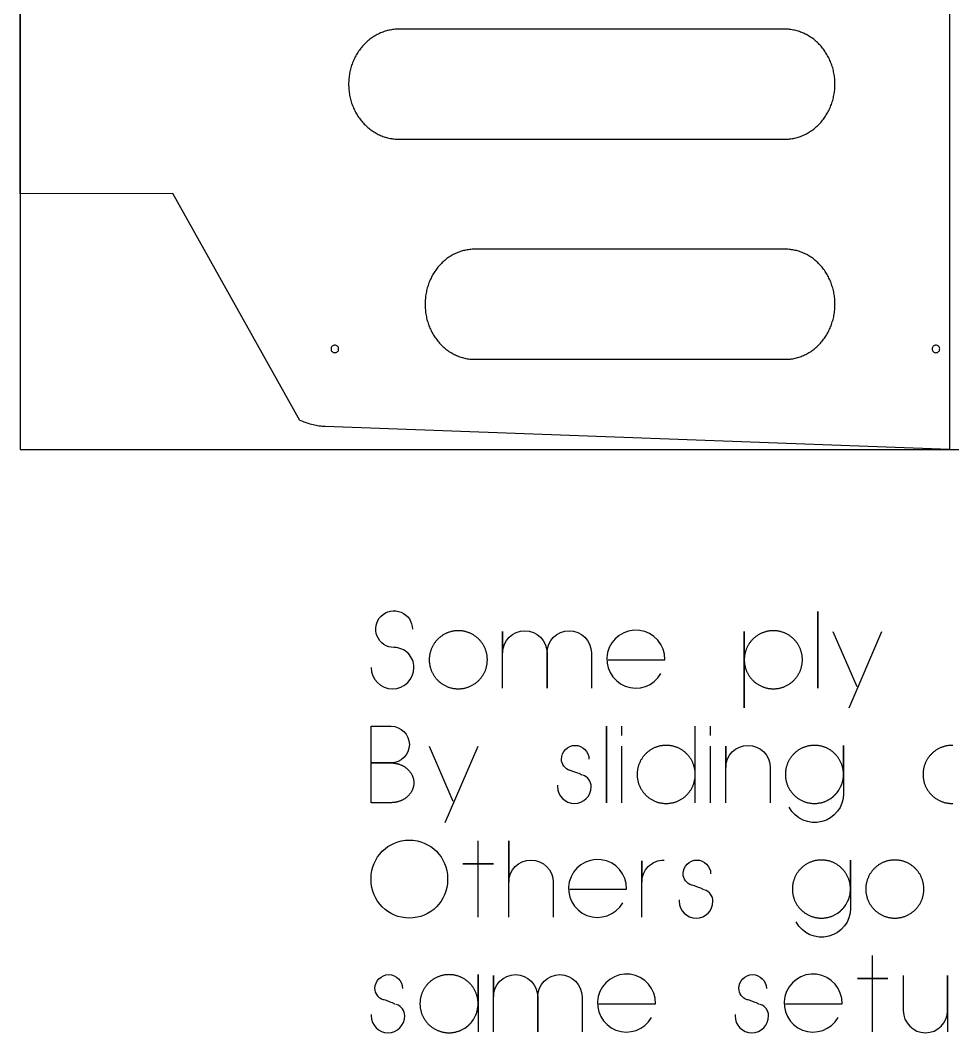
# Model space of a CAD drawing. Extents: x -841 to 4976, y -469 to 2808.
# Drawn here: x 0 to 610, y -382 to 281 of the extents above; entities that cross this region are included whole.
import ezdxf

# ---------------------------------------------------------------- set-up
doc = ezdxf.new("R2010")
doc.units = 0
for name, color, linetype in [('DEFAULT_LAYER', 1, 'CONTINUOUS'), ('T5_LOGOLAYER_2', 18, 'CONTINUOUS'), ('T5_LOGOLAYER_20', 18, 'CONTINUOUS')]:
    doc.layers.add(name, color=color, linetype=linetype)

msp = doc.modelspace()

# ---------------------------------------------------------------- linework, layer by layer
at = {"layer": 'DEFAULT_LAYER'}
msp.add_lwpolyline([(607.7, 1630), (607.7, 0), (199.39, 15), (198.42, 15.03), (197.44, 15.09), (196.45, 15.19), (195.46, 15.31), (194.46, 15.46), (193.46, 15.64), (192.46, 15.84), (191.47, 16.07), (190.48, 16.32), (189.49, 16.6), (188.51, 16.9), (187.54, 17.21), (186.58, 17.55), (185.63, 17.9), (184.7, 18.28), (183.78, 18.66), (182.88, 19.07), (99.85, 167.5), (0, 167.31), (0, 1462.69)], dxfattribs=at)
for points in [[(214.7, 238.96), (214.71, 238.03), (214.74, 237.1), (214.8, 236.19), (214.87, 235.28), (214.97, 234.37), (215.08, 233.47), (215.22, 232.58), (215.37, 231.7), (215.54, 230.83), (215.74, 229.96), (215.95, 229.1), (216.18, 228.25), (216.43, 227.41), (216.7, 226.58), (216.99, 225.76), (217.29, 224.94), (217.61, 224.14), (217.95, 223.35), (218.31, 222.57), (218.68, 221.8), (219.07, 221.04), (219.48, 220.29), (219.9, 219.55), (220.33, 218.83), (220.79, 218.12), (221.25, 217.42), (221.74, 216.73), (222.23, 216.06), (222.75, 215.4), (223.27, 214.75), (223.81, 214.12), (224.36, 213.5), (224.93, 212.9), (225.51, 212.31), (226.1, 211.73), (226.71, 211.18), (227.32, 210.63), (227.95, 210.11), (228.59, 209.6), (229.25, 209.1), (229.91, 208.63), (230.58, 208.17), (231.27, 207.73), (231.97, 207.3), (232.67, 206.89), (233.39, 206.51), (234.11, 206.14), (234.85, 205.79), (235.59, 205.45), (236.35, 205.14), (237.11, 204.85), (237.88, 204.57), (238.66, 204.32), (239.45, 204.09), (240.24, 203.88), (241.04, 203.69), (241.85, 203.52), (242.67, 203.37), (243.49, 203.25), (244.32, 203.14), (245.15, 203.06), (245.99, 203), (246.84, 202.97), (247.69, 202.96), (499.71, 202.96), (500.56, 202.97), (501.41, 203), (502.25, 203.06), (503.08, 203.14), (503.91, 203.25), (504.73, 203.37), (505.55, 203.52), (506.36, 203.69), (507.16, 203.88), (507.95, 204.09), (508.74, 204.32), (509.52, 204.57), (510.29, 204.85), (511.05, 205.14), (511.81, 205.45), (512.55, 205.79), (513.29, 206.14), (514.01, 206.51), (514.73, 206.89), (515.43, 207.3), (516.13, 207.73), (516.82, 208.17), (517.49, 208.63), (518.15, 209.1), (518.81, 209.6), (519.45, 210.11), (520.08, 210.63), (520.69, 211.18), (521.3, 211.73), (521.89, 212.31), (522.47, 212.9), (523.04, 213.5), (523.59, 214.12), (524.13, 214.75), (524.65, 215.4), (525.17, 216.06), (525.66, 216.73), (526.15, 217.42), (526.61, 218.12), (527.07, 218.83), (527.5, 219.55), (527.92, 220.29), (528.33, 221.04), (528.72, 221.8), (529.09, 222.57), (529.45, 223.35), (529.79, 224.14), (530.11, 224.94), (530.41, 225.76), (530.7, 226.58), (530.97, 227.41), (531.22, 228.25), (531.45, 229.1), (531.66, 229.96), (531.86, 230.83), (532.03, 231.7), (532.18, 232.58), (532.32, 233.47), (532.43, 234.37), (532.53, 235.28), (532.6, 236.19), (532.66, 237.1), (532.69, 238.03), (532.7, 238.96), (532.69, 239.89), (532.66, 240.81), (532.6, 241.73), (532.53, 242.64), (532.43, 243.54), (532.32, 244.44), (532.18, 245.33), (532.03, 246.21), (531.86, 247.09), (531.66, 247.95), (531.45, 248.81), (531.22, 249.66), (530.97, 250.5), (530.7, 251.33), (530.41, 252.16), (530.11, 252.97), (529.79, 253.77), (529.45, 254.56), (529.09, 255.35), (528.72, 256.12), (528.33, 256.88), (527.92, 257.62), (527.5, 258.36), (527.07, 259.08), (526.61, 259.8), (526.15, 260.5), (525.66, 261.18), (525.17, 261.86), (524.65, 262.52), (524.13, 263.16), (523.59, 263.79), (523.04, 264.41), (522.47, 265.02), (521.89, 265.6), (521.3, 266.18), (520.69, 266.74), (520.08, 267.28), (519.45, 267.8), (518.81, 268.31), (518.15, 268.81), (517.49, 269.28), (516.82, 269.74), (516.13, 270.19), (515.43, 270.61), (514.73, 271.02), (514.01, 271.41), (513.29, 271.78), (512.55, 272.13), (511.81, 272.46), (511.05, 272.77), (510.29, 273.06), (509.52, 273.34), (508.74, 273.59), (507.95, 273.82), (507.16, 274.03), (506.36, 274.22), (505.55, 274.39), (504.73, 274.54), (503.91, 274.67), (503.08, 274.77), (502.25, 274.85), (501.41, 274.91), (500.56, 274.94), (499.71, 274.96), (247.69, 274.96), (246.84, 274.94), (245.99, 274.91), (245.15, 274.85), (244.32, 274.77), (243.49, 274.67), (242.67, 274.54), (241.85, 274.39), (241.04, 274.22), (240.24, 274.03), (239.45, 273.82), (238.66, 273.59), (237.88, 273.34), (237.11, 273.06), (236.35, 272.77), (235.59, 272.46), (234.85, 272.13), (234.11, 271.78), (233.39, 271.41), (232.67, 271.02), (231.97, 270.61), (231.27, 270.19), (230.58, 269.74), (229.91, 269.28), (229.25, 268.81), (228.59, 268.31), (227.95, 267.8), (227.32, 267.28), (226.71, 266.74), (226.1, 266.18), (225.51, 265.6), (224.93, 265.02), (224.36, 264.41), (223.81, 263.79), (223.27, 263.16), (222.75, 262.52), (222.23, 261.86), (221.74, 261.18), (221.25, 260.5), (220.79, 259.8), (220.33, 259.08), (219.9, 258.36), (219.48, 257.62), (219.07, 256.88), (218.68, 256.12), (218.31, 255.35), (217.95, 254.56), (217.61, 253.77), (217.29, 252.97), (216.99, 252.16), (216.7, 251.33), (216.43, 250.5), (216.18, 249.66), (215.95, 248.81), (215.74, 247.95), (215.54, 247.09), (215.37, 246.21), (215.22, 245.33), (215.08, 244.44), (214.97, 243.54), (214.87, 242.64), (214.8, 241.73), (214.74, 240.81), (214.71, 239.89)], [(264.7, 95), (264.71, 94.07), (264.74, 93.15), (264.79, 92.23), (264.87, 91.32), (264.96, 90.41), (265.07, 89.52), (265.21, 88.63), (265.36, 87.74), (265.53, 86.87), (265.72, 86), (265.93, 85.14), (266.16, 84.29), (266.41, 83.45), (266.67, 82.62), (266.95, 81.8), (267.25, 80.99), (267.57, 80.18), (267.9, 79.39), (268.25, 78.61), (268.62, 77.84), (269, 77.08), (269.4, 76.33), (269.82, 75.6), (270.25, 74.87), (270.69, 74.16), (271.15, 73.46), (271.63, 72.77), (272.12, 72.1), (272.62, 71.44), (273.14, 70.79), (273.67, 70.16), (274.21, 69.54), (274.77, 68.94), (275.34, 68.35), (275.93, 67.78), (276.52, 67.22), (277.13, 66.68), (277.75, 66.15), (278.38, 65.64), (279.02, 65.15), (279.68, 64.67), (280.34, 64.21), (281.02, 63.77), (281.7, 63.34), (282.4, 62.94), (283.1, 62.55), (283.82, 62.18), (284.54, 61.83), (285.27, 61.5), (286.02, 61.18), (286.77, 60.89), (287.52, 60.62), (288.29, 60.37), (289.07, 60.13), (289.85, 59.92), (290.64, 59.73), (291.43, 59.56), (292.24, 59.41), (293.05, 59.29), (293.86, 59.19), (294.69, 59.1), (295.51, 59.05), (296.35, 59.01), (297.18, 59), (500.22, 59), (501.05, 59.01), (501.89, 59.05), (502.71, 59.1), (503.54, 59.19), (504.35, 59.29), (505.16, 59.41), (505.97, 59.56), (506.76, 59.73), (507.55, 59.92), (508.33, 60.13), (509.11, 60.37), (509.88, 60.62), (510.63, 60.89), (511.38, 61.18), (512.13, 61.5), (512.86, 61.83), (513.58, 62.18), (514.3, 62.55), (515, 62.94), (515.7, 63.34), (516.38, 63.77), (517.06, 64.21), (517.72, 64.67), (518.38, 65.15), (519.02, 65.64), (519.65, 66.15), (520.27, 66.68), (520.88, 67.22), (521.47, 67.78), (522.06, 68.35), (522.63, 68.94), (523.19, 69.54), (523.73, 70.16), (524.26, 70.79), (524.78, 71.44), (525.28, 72.1), (525.77, 72.77), (526.25, 73.46), (526.71, 74.16), (527.15, 74.87), (527.58, 75.6), (528, 76.33), (528.4, 77.08), (528.78, 77.84), (529.15, 78.61), (529.5, 79.39), (529.83, 80.18), (530.15, 80.99), (530.45, 81.8), (530.73, 82.62), (530.99, 83.45), (531.24, 84.29), (531.47, 85.14), (531.68, 86), (531.87, 86.87), (532.04, 87.74), (532.19, 88.63), (532.33, 89.52), (532.44, 90.41), (532.53, 91.32), (532.61, 92.23), (532.66, 93.15), (532.69, 94.07), (532.7, 95), (532.69, 95.93), (532.66, 96.85), (532.61, 97.77), (532.53, 98.68), (532.44, 99.58), (532.33, 100.48), (532.19, 101.37), (532.04, 102.26), (531.87, 103.13), (531.68, 104), (531.47, 104.86), (531.24, 105.71), (530.99, 106.55), (530.73, 107.38), (530.45, 108.2), (530.15, 109.01), (529.83, 109.82), (529.5, 110.61), (529.15, 111.39), (528.78, 112.16), (528.4, 112.92), (528, 113.67), (527.58, 114.4), (527.15, 115.13), (526.71, 115.84), (526.25, 116.54), (525.77, 117.23), (525.28, 117.9), (524.78, 118.56), (524.26, 119.21), (523.73, 119.84), (523.19, 120.46), (522.63, 121.06), (522.06, 121.65), (521.47, 122.22), (520.88, 122.78), (520.27, 123.32), (519.65, 123.85), (519.02, 124.36), (518.38, 124.85), (517.72, 125.33), (517.06, 125.79), (516.38, 126.23), (515.7, 126.65), (515, 127.06), (514.3, 127.45), (513.58, 127.82), (512.86, 128.17), (512.13, 128.5), (511.38, 128.82), (510.63, 129.11), (509.88, 129.38), (509.11, 129.63), (508.33, 129.87), (507.55, 130.08), (506.76, 130.27), (505.97, 130.44), (505.16, 130.58), (504.35, 130.71), (503.54, 130.81), (502.71, 130.89), (501.89, 130.95), (501.05, 130.99), (500.22, 131), (297.18, 131), (296.35, 130.99), (295.51, 130.95), (294.69, 130.89), (293.86, 130.81), (293.05, 130.71), (292.24, 130.58), (291.43, 130.44), (290.64, 130.27), (289.85, 130.08), (289.07, 129.87), (288.29, 129.63), (287.52, 129.38), (286.77, 129.11), (286.02, 128.82), (285.27, 128.5), (284.54, 128.17), (283.82, 127.82), (283.1, 127.45), (282.4, 127.06), (281.7, 126.65), (281.02, 126.23), (280.34, 125.79), (279.68, 125.33), (279.02, 124.85), (278.38, 124.36), (277.75, 123.85), (277.13, 123.32), (276.52, 122.78), (275.93, 122.22), (275.34, 121.65), (274.77, 121.06), (274.21, 120.46), (273.67, 119.84), (273.14, 119.21), (272.62, 118.56), (272.12, 117.9), (271.63, 117.23), (271.15, 116.54), (270.69, 115.84), (270.25, 115.13), (269.82, 114.4), (269.4, 113.67), (269, 112.92), (268.62, 112.16), (268.25, 111.39), (267.9, 110.61), (267.57, 109.82), (267.25, 109.01), (266.95, 108.2), (266.67, 107.38), (266.41, 106.55), (266.16, 105.71), (265.93, 104.86), (265.72, 104), (265.53, 103.13), (265.36, 102.26), (265.21, 101.37), (265.07, 100.48), (264.96, 99.58), (264.87, 98.68), (264.79, 97.77), (264.74, 96.85), (264.71, 95.93)]]:
    msp.add_lwpolyline(points, close=True, dxfattribs=at)
for points in [[(205.7, 68.3, 0.414214), (203.2, 65.8, 0.414214), (205.7, 63.3, 0.414214), (208.2, 65.8, 0.414214)], [(598.7, 68.3, 0.414214), (596.2, 65.8, 0.414214), (598.7, 63.3, 0.414214), (601.2, 65.8, 0.414214)]]:
    msp.add_lwpolyline(points, format="xyb", close=True, dxfattribs=at)
at = {"layer": 'T5_LOGOLAYER_2'}
for points in [[(229.43, -142.54, 1), (257.43, -142.54, 0.415385), (244.43, -129.54, -0.668438), (235.93, -109.04, -0.668438), (256.43, -117.54)], [(315.43, -156.04), (315.43, -119.04), (315.43, -133.04, -1), (344.43, -133.04), (344.43, -156.04), (344.43, -133.04, -1), (373.43, -133.04), (373.43, -156.04)], [(384.43, -137.54), (421.43, -137.54, 0.90232), (384, -132.88, 0.862347), (418.93, -146.54)], [(367.36, -213.04), (365.36, -212.04), (363.86, -211.54), (361.36, -210.54), (359.86, -210.04), (359.36, -210.04, -0.313298), (353.86, -202.54, -1), (371.86, -202.54)], [(461.36, -231.04), (461.36, -194.04), (461.36, -208.04, -1), (490.36, -208.04), (490.36, -231.04)], [(519.3, -231.54, 0.421631), (538.3, -212.04), (538.3, -193.54), (538.3, -225.04, -0.782349), (502.8, -234.04)], [(351.36, -219.54), (351.36, -220.54, 1), (373.36, -220.54, 0.329104), (367.86, -213.04)], [(319.43, -306.04), (319.43, -256.04), (319.43, -283.04, -1), (348.43, -283.04), (348.43, -306.04)], [(359.43, -287.54), (396.43, -287.54, 0.90232), (359, -282.88, 0.862347), (393.93, -296.54)], [(406.43, -306.04), (406.43, -269.04), (406.43, -283.04, -0.416092), (420.93, -268.54)], [(446.93, -288.04), (444.93, -287.04), (443.43, -286.54), (440.93, -285.54), (439.43, -285.04), (438.93, -285.04, -0.313298), (433.43, -277.54, -1), (451.43, -277.54)], [(523.86, -306.54, 0.421631), (542.86, -287.04), (542.86, -268.54), (542.86, -300.04, -0.782349), (507.36, -309.04)], [(430.93, -294.54), (430.93, -295.54, 1), (452.93, -295.54, 0.329104), (447.43, -288.04)], [(245.43, -363.04), (243.43, -362.04), (241.93, -361.54), (239.43, -360.54), (237.93, -360.04), (237.43, -360.04, -0.313298), (231.93, -352.54, -1), (249.93, -352.54)], [(280.36, -381.54, 0.421631), (299.36, -362.04), (299.36, -343.54), (299.36, -381.04)], [(309.36, -381.04), (309.36, -344.04), (309.36, -358.04, -1), (338.36, -358.04), (338.36, -381.04), (338.36, -358.04, -1), (367.36, -358.04), (367.36, -381.04)], [(378.36, -362.54), (415.36, -362.54, 0.90232), (377.93, -357.88, 0.862347), (412.86, -371.54)], [(483.36, -363.04), (481.36, -362.04), (479.86, -361.54), (477.36, -360.54), (475.86, -360.04), (475.36, -360.04, -0.313298), (469.86, -352.54, -1), (487.86, -352.54)], [(500.36, -362.54), (537.36, -362.54, 0.90232), (499.93, -357.88, 0.862347), (534.86, -371.54)], [(577.36, -344.04), (577.36, -367.04, 1), (606.36, -367.04), (606.36, -344.04), (606.36, -381.04)], [(229.43, -369.54), (229.43, -370.54, 1), (251.43, -370.54, 0.329104), (245.93, -363.04)], [(467.36, -369.54), (467.36, -370.54, 1), (489.36, -370.54, 0.329104), (483.86, -363.04)]]:
    msp.add_lwpolyline(points, format="xyb", dxfattribs=at)
for points in [[(521.43, -156.04), (521.43, -106.04)], [(286.43, -156.54), (286.92, -156.54), (287.41, -156.52), (287.89, -156.49), (288.37, -156.44), (288.85, -156.39), (289.32, -156.32), (289.79, -156.25), (290.26, -156.16), (290.72, -156.06), (291.18, -155.94), (291.63, -155.82), (292.08, -155.69), (292.52, -155.54), (292.96, -155.39), (293.4, -155.22), (293.82, -155.05), (294.25, -154.86), (294.67, -154.67), (295.08, -154.46), (295.49, -154.25), (295.89, -154.03), (296.28, -153.79), (296.67, -153.55), (297.05, -153.3), (297.43, -153.04), (297.8, -152.77), (298.16, -152.49), (298.51, -152.2), (298.86, -151.91), (299.2, -151.61), (299.54, -151.3), (299.86, -150.98), (300.18, -150.65), (300.49, -150.32), (300.8, -149.98), (301.09, -149.63), (301.38, -149.27), (301.65, -148.91), (301.92, -148.54), (302.18, -148.17), (302.44, -147.78), (302.68, -147.39), (302.91, -147), (303.14, -146.6), (303.35, -146.19), (303.55, -145.78), (303.75, -145.36), (303.94, -144.94), (304.11, -144.51), (304.28, -144.08), (304.43, -143.64), (304.57, -143.19), (304.71, -142.74), (304.83, -142.29), (304.94, -141.83), (305.04, -141.37), (305.13, -140.91), (305.21, -140.44), (305.28, -139.96), (305.33, -139.49), (305.37, -139), (305.4, -138.52), (305.42, -138.03), (305.43, -137.54), (305.42, -137.05), (305.4, -136.56), (305.37, -136.08), (305.33, -135.6), (305.28, -135.12), (305.21, -134.65), (305.13, -134.18), (305.04, -133.71), (304.94, -133.25), (304.83, -132.79), (304.71, -132.34), (304.57, -131.89), (304.43, -131.45), (304.28, -131.01), (304.11, -130.58), (303.94, -130.15), (303.75, -129.72), (303.55, -129.31), (303.35, -128.89), (303.14, -128.49), (302.91, -128.09), (302.68, -127.69), (302.44, -127.3), (302.18, -126.92), (301.92, -126.54), (301.65, -126.17), (301.38, -125.81), (301.09, -125.46), (300.8, -125.11), (300.49, -124.77), (300.18, -124.43), (299.86, -124.11), (299.54, -123.79), (299.2, -123.48), (298.86, -123.18), (298.51, -122.88), (298.16, -122.59), (297.8, -122.32), (297.43, -122.05), (297.05, -121.79), (296.67, -121.54), (296.28, -121.29), (295.89, -121.06), (295.49, -120.84), (295.08, -120.62), (294.67, -120.42), (294.25, -120.22), (293.82, -120.04), (293.4, -119.86), (292.96, -119.7), (292.52, -119.54), (292.08, -119.4), (291.63, -119.26), (291.18, -119.14), (290.72, -119.03), (290.26, -118.93), (289.79, -118.84), (289.32, -118.76), (288.85, -118.7), (288.37, -118.64), (287.89, -118.6), (287.41, -118.57), (286.92, -118.55), (286.43, -118.54), (285.94, -118.55), (285.45, -118.57), (284.97, -118.6), (284.49, -118.64), (284.01, -118.7), (283.54, -118.76), (283.07, -118.84), (282.6, -118.93), (282.14, -119.03), (281.68, -119.14), (281.23, -119.26), (280.78, -119.4), (280.33, -119.54), (279.9, -119.7), (279.46, -119.86), (279.03, -120.04), (278.61, -120.22), (278.19, -120.42), (277.78, -120.62), (277.37, -120.84), (276.97, -121.06), (276.58, -121.29), (276.19, -121.54), (275.81, -121.79), (275.43, -122.05), (275.06, -122.32), (274.7, -122.59), (274.34, -122.88), (273.99, -123.18), (273.65, -123.48), (273.32, -123.79), (272.99, -124.11), (272.68, -124.43), (272.36, -124.77), (272.06, -125.11), (271.77, -125.46), (271.48, -125.81), (271.2, -126.17), (270.93, -126.54), (270.67, -126.92), (270.42, -127.3), (270.18, -127.69), (269.95, -128.09), (269.72, -128.49), (269.51, -128.89), (269.3, -129.31), (269.11, -129.72), (268.92, -130.15), (268.75, -130.58), (268.58, -131.01), (268.43, -131.45), (268.28, -131.89), (268.15, -132.34), (268.03, -132.79), (267.92, -133.25), (267.81, -133.71), (267.73, -134.18), (267.65, -134.65), (267.58, -135.12), (267.53, -135.6), (267.48, -136.08), (267.45, -136.56), (267.43, -137.05), (267.43, -137.54), (267.43, -138.03), (267.45, -138.52), (267.48, -139), (267.53, -139.49), (267.58, -139.96), (267.65, -140.44), (267.73, -140.91), (267.81, -141.37), (267.92, -141.83), (268.03, -142.29), (268.15, -142.74), (268.28, -143.19), (268.43, -143.64), (268.58, -144.08), (268.75, -144.51), (268.92, -144.94), (269.11, -145.36), (269.3, -145.78), (269.51, -146.19), (269.72, -146.6), (269.95, -147), (270.18, -147.39), (270.42, -147.78), (270.67, -148.17), (270.93, -148.54), (271.2, -148.91), (271.48, -149.27), (271.77, -149.63), (272.06, -149.98), (272.36, -150.32), (272.68, -150.65), (272.99, -150.98), (273.32, -151.3), (273.65, -151.61), (273.99, -151.91), (274.34, -152.2), (274.7, -152.49), (275.06, -152.77), (275.43, -153.04), (275.81, -153.3), (276.19, -153.55), (276.58, -153.79), (276.97, -154.03), (277.37, -154.25), (277.78, -154.46), (278.19, -154.67), (278.61, -154.86), (279.03, -155.05), (279.46, -155.22), (279.9, -155.39), (280.33, -155.54), (280.78, -155.69), (281.23, -155.82), (281.68, -155.94), (282.14, -156.06), (282.6, -156.16), (283.07, -156.25), (283.54, -156.32), (284.01, -156.39), (284.49, -156.44), (284.97, -156.49), (285.45, -156.52), (285.94, -156.54)], [(473.43, -156.04), (473.43, -119.04), (473.43, -137.54), (473.43, -138.03), (473.45, -138.52), (473.48, -139), (473.53, -139.49), (473.58, -139.96), (473.65, -140.44), (473.73, -140.91), (473.81, -141.37), (473.92, -141.83), (474.03, -142.29), (474.15, -142.74), (474.28, -143.19), (474.43, -143.64), (474.58, -144.08), (474.75, -144.51), (474.92, -144.94), (475.11, -145.36), (475.3, -145.78), (475.51, -146.19), (475.72, -146.6), (475.95, -147), (476.18, -147.39), (476.42, -147.78), (476.67, -148.17), (476.93, -148.54), (477.2, -148.91), (477.48, -149.27), (477.77, -149.63), (478.06, -149.98), (478.36, -150.32), (478.68, -150.65), (478.99, -150.98), (479.32, -151.3), (479.65, -151.61), (479.99, -151.91), (480.34, -152.2), (480.7, -152.49), (481.06, -152.77), (481.43, -153.04), (481.81, -153.3), (482.19, -153.55), (482.58, -153.79), (482.97, -154.03), (483.37, -154.25), (483.78, -154.46), (484.19, -154.67), (484.61, -154.86), (485.03, -155.05), (485.46, -155.22), (485.9, -155.39), (486.33, -155.54), (486.78, -155.69), (487.23, -155.82), (487.68, -155.94), (488.14, -156.06), (488.6, -156.16), (489.07, -156.25), (489.54, -156.32), (490.01, -156.39), (490.49, -156.44), (490.97, -156.49), (491.45, -156.52), (491.94, -156.54), (492.43, -156.54), (492.92, -156.54), (493.41, -156.52), (493.89, -156.49), (494.37, -156.44), (494.85, -156.39), (495.32, -156.32), (495.79, -156.25), (496.26, -156.16), (496.72, -156.06), (497.18, -155.94), (497.63, -155.82), (498.08, -155.69), (498.52, -155.54), (498.96, -155.39), (499.4, -155.22), (499.82, -155.05), (500.25, -154.86), (500.67, -154.67), (501.08, -154.46), (501.49, -154.25), (501.89, -154.03), (502.28, -153.79), (502.67, -153.55), (503.05, -153.3), (503.43, -153.04), (503.8, -152.77), (504.16, -152.49), (504.51, -152.2), (504.86, -151.91), (505.2, -151.61), (505.54, -151.3), (505.86, -150.98), (506.18, -150.65), (506.49, -150.32), (506.8, -149.98), (507.09, -149.63), (507.38, -149.27), (507.65, -148.91), (507.92, -148.54), (508.18, -148.17), (508.44, -147.78), (508.68, -147.39), (508.91, -147), (509.14, -146.6), (509.35, -146.19), (509.55, -145.78), (509.75, -145.36), (509.94, -144.94), (510.11, -144.51), (510.28, -144.08), (510.43, -143.64), (510.57, -143.19), (510.71, -142.74), (510.83, -142.29), (510.94, -141.83), (511.04, -141.37), (511.13, -140.91), (511.21, -140.44), (511.28, -139.96), (511.33, -139.49), (511.37, -139), (511.4, -138.52), (511.42, -138.03), (511.43, -137.54), (511.42, -137.05), (511.4, -136.56), (511.37, -136.08), (511.33, -135.6), (511.28, -135.12), (511.21, -134.65), (511.13, -134.18), (511.04, -133.71), (510.94, -133.25), (510.83, -132.79), (510.71, -132.34), (510.57, -131.89), (510.43, -131.45), (510.28, -131.01), (510.11, -130.58), (509.94, -130.15), (509.75, -129.72), (509.55, -129.31), (509.35, -128.89), (509.14, -128.49), (508.91, -128.09), (508.68, -127.69), (508.44, -127.3), (508.18, -126.92), (507.92, -126.54), (507.65, -126.17), (507.38, -125.81), (507.09, -125.46), (506.8, -125.11), (506.49, -124.77), (506.18, -124.43), (505.86, -124.11), (505.54, -123.79), (505.2, -123.48), (504.86, -123.18), (504.51, -122.88), (504.16, -122.59), (503.8, -122.32), (503.43, -122.05), (503.05, -121.79), (502.67, -121.54), (502.28, -121.29), (501.89, -121.06), (501.49, -120.84), (501.08, -120.62), (500.67, -120.42), (500.25, -120.22), (499.82, -120.04), (499.4, -119.86), (498.96, -119.7), (498.52, -119.54), (498.08, -119.4), (497.63, -119.26), (497.18, -119.14), (496.72, -119.03), (496.26, -118.93), (495.79, -118.84), (495.32, -118.76), (494.85, -118.7), (494.37, -118.64), (493.89, -118.6), (493.41, -118.57), (492.92, -118.55), (492.43, -118.54), (491.94, -118.55), (491.45, -118.57), (490.97, -118.6), (490.49, -118.64), (490.01, -118.7), (489.54, -118.76), (489.07, -118.84), (488.6, -118.93), (488.14, -119.03), (487.68, -119.14), (487.23, -119.26), (486.78, -119.4), (486.33, -119.54), (485.9, -119.7), (485.46, -119.86), (485.03, -120.04), (484.61, -120.22), (484.19, -120.42), (483.78, -120.62), (483.37, -120.84), (482.97, -121.06), (482.58, -121.29), (482.19, -121.54), (481.81, -121.79), (481.43, -122.05), (481.06, -122.32), (480.7, -122.59), (480.34, -122.88), (479.99, -123.18), (479.65, -123.48), (479.32, -123.79), (478.99, -124.11), (478.68, -124.43), (478.36, -124.77), (478.06, -125.11), (477.77, -125.46), (477.48, -125.81), (477.2, -126.17), (476.93, -126.54), (476.67, -126.92), (476.42, -127.3), (476.18, -127.69), (475.95, -128.09), (475.72, -128.49), (475.51, -128.89), (475.3, -129.31), (475.11, -129.72), (474.92, -130.15), (474.75, -130.58), (474.58, -131.01), (474.43, -131.45), (474.28, -131.89), (474.15, -132.34), (474.03, -132.79), (473.92, -133.25), (473.81, -133.71), (473.73, -134.18), (473.65, -134.65), (473.58, -135.12), (473.53, -135.6), (473.48, -136.08), (473.45, -136.56), (473.43, -137.05), (473.43, -137.54), (473.43, -169.04)], [(383.36, -231.04), (383.36, -181.04)], [(519.3, -231.54), (519.79, -231.54), (520.27, -231.52), (520.76, -231.49), (521.24, -231.44), (521.72, -231.39), (522.19, -231.32), (522.66, -231.25), (523.12, -231.16), (523.59, -231.06), (524.04, -230.94), (524.5, -230.82), (524.95, -230.69), (525.39, -230.54), (525.83, -230.39), (526.26, -230.22), (526.69, -230.05), (527.11, -229.86), (527.53, -229.67), (527.94, -229.46), (528.35, -229.25), (528.75, -229.03), (529.15, -228.79), (529.54, -228.55), (529.92, -228.3), (530.29, -228.04), (530.66, -227.77), (531.03, -227.49), (531.38, -227.2), (531.73, -226.91), (532.07, -226.61), (532.4, -226.3), (532.73, -225.98), (533.05, -225.65), (533.36, -225.32), (533.66, -224.98), (533.96, -224.63), (534.24, -224.27), (534.52, -223.91), (534.79, -223.54), (535.05, -223.17), (535.3, -222.78), (535.54, -222.39), (535.78, -222), (536, -221.6), (536.22, -221.19), (536.42, -220.78), (536.62, -220.36), (536.8, -219.94), (536.98, -219.51), (537.14, -219.08), (537.3, -218.64), (537.44, -218.19), (537.57, -217.74), (537.7, -217.29), (537.81, -216.83), (537.91, -216.37), (538, -215.91), (538.08, -215.44), (538.14, -214.96), (538.2, -214.49), (538.24, -214), (538.27, -213.52), (538.29, -213.03), (538.3, -212.54), (538.29, -212.05), (538.27, -211.56), (538.24, -211.08), (538.2, -210.6), (538.14, -210.12), (538.08, -209.65), (538, -209.18), (537.91, -208.71), (537.81, -208.25), (537.7, -207.79), (537.57, -207.34), (537.44, -206.89), (537.3, -206.45), (537.14, -206.01), (536.98, -205.58), (536.8, -205.15), (536.62, -204.72), (536.42, -204.31), (536.22, -203.89), (536, -203.49), (535.78, -203.09), (535.54, -202.69), (535.3, -202.3), (535.05, -201.92), (534.79, -201.54), (534.52, -201.17), (534.24, -200.81), (533.96, -200.46), (533.66, -200.11), (533.36, -199.77), (533.05, -199.43), (532.73, -199.11), (532.4, -198.79), (532.07, -198.48), (531.73, -198.18), (531.38, -197.88), (531.03, -197.59), (530.66, -197.32), (530.29, -197.05), (529.92, -196.79), (529.54, -196.54), (529.15, -196.29), (528.75, -196.06), (528.35, -195.84), (527.94, -195.62), (527.53, -195.42), (527.11, -195.22), (526.69, -195.04), (526.26, -194.86), (525.83, -194.7), (525.39, -194.54), (524.95, -194.4), (524.5, -194.26), (524.04, -194.14), (523.59, -194.03), (523.12, -193.93), (522.66, -193.84), (522.19, -193.76), (521.72, -193.7), (521.24, -193.64), (520.76, -193.6), (520.27, -193.57), (519.79, -193.55), (519.3, -193.54), (518.8, -193.55), (518.32, -193.57), (517.83, -193.6), (517.35, -193.64), (516.88, -193.7), (516.4, -193.76), (515.93, -193.84), (515.47, -193.93), (515, -194.03), (514.55, -194.14), (514.09, -194.26), (513.65, -194.4), (513.2, -194.54), (512.76, -194.7), (512.33, -194.86), (511.9, -195.04), (511.48, -195.22), (511.06, -195.42), (510.65, -195.62), (510.24, -195.84), (509.84, -196.06), (509.44, -196.29), (509.05, -196.54), (508.67, -196.79), (508.3, -197.05), (507.93, -197.32), (507.56, -197.59), (507.21, -197.88), (506.86, -198.18), (506.52, -198.48), (506.19, -198.79), (505.86, -199.11), (505.54, -199.43), (505.23, -199.77), (504.93, -200.11), (504.63, -200.46), (504.35, -200.81), (504.07, -201.17), (503.8, -201.54), (503.54, -201.92), (503.29, -202.3), (503.05, -202.69), (502.81, -203.09), (502.59, -203.49), (502.37, -203.89), (502.17, -204.31), (501.97, -204.72), (501.79, -205.15), (501.61, -205.58), (501.45, -206.01), (501.29, -206.45), (501.15, -206.89), (501.02, -207.34), (500.89, -207.79), (500.78, -208.25), (500.68, -208.71), (500.59, -209.18), (500.51, -209.65), (500.45, -210.12), (500.39, -210.6), (500.35, -211.08), (500.32, -211.56), (500.3, -212.05), (500.3, -212.54), (500.3, -213.03), (500.32, -213.52), (500.35, -214), (500.39, -214.49), (500.45, -214.96), (500.51, -215.44), (500.59, -215.91), (500.68, -216.37), (500.78, -216.83), (500.89, -217.29), (501.02, -217.74), (501.15, -218.19), (501.29, -218.64), (501.45, -219.08), (501.61, -219.51), (501.79, -219.94), (501.97, -220.36), (502.17, -220.78), (502.37, -221.19), (502.59, -221.6), (502.81, -222), (503.05, -222.39), (503.29, -222.78), (503.54, -223.17), (503.8, -223.54), (504.07, -223.91), (504.35, -224.27), (504.63, -224.63), (504.93, -224.98), (505.23, -225.32), (505.54, -225.65), (505.86, -225.98), (506.19, -226.3), (506.52, -226.61), (506.86, -226.91), (507.21, -227.2), (507.56, -227.49), (507.93, -227.77), (508.3, -228.04), (508.67, -228.3), (509.05, -228.55), (509.44, -228.79), (509.84, -229.03), (510.24, -229.25), (510.65, -229.46), (511.06, -229.67), (511.48, -229.86), (511.9, -230.05), (512.33, -230.22), (512.76, -230.39), (513.2, -230.54), (513.65, -230.69), (514.09, -230.82), (514.55, -230.94), (515, -231.06), (515.47, -231.16), (515.93, -231.25), (516.4, -231.32), (516.88, -231.39), (517.35, -231.44), (517.83, -231.49), (518.32, -231.52), (518.8, -231.54)], [(523.86, -306.54), (524.35, -306.54), (524.84, -306.52), (525.32, -306.49), (525.8, -306.44), (526.28, -306.39), (526.76, -306.32), (527.23, -306.25), (527.69, -306.16), (528.15, -306.06), (528.61, -305.94), (529.06, -305.82), (529.51, -305.69), (529.96, -305.54), (530.39, -305.39), (530.83, -305.22), (531.26, -305.05), (531.68, -304.86), (532.1, -304.67), (532.51, -304.46), (532.92, -304.25), (533.32, -304.03), (533.71, -303.79), (534.1, -303.55), (534.48, -303.3), (534.86, -303.04), (535.23, -302.77), (535.59, -302.49), (535.95, -302.2), (536.3, -301.91), (536.64, -301.61), (536.97, -301.3), (537.3, -300.98), (537.62, -300.65), (537.93, -300.32), (538.23, -299.98), (538.52, -299.63), (538.81, -299.27), (539.09, -298.91), (539.36, -298.54), (539.62, -298.17), (539.87, -297.78), (540.11, -297.39), (540.34, -297), (540.57, -296.6), (540.78, -296.19), (540.99, -295.78), (541.18, -295.36), (541.37, -294.94), (541.54, -294.51), (541.71, -294.08), (541.86, -293.64), (542.01, -293.19), (542.14, -292.74), (542.26, -292.29), (542.38, -291.83), (542.48, -291.37), (542.57, -290.91), (542.64, -290.44), (542.71, -289.96), (542.76, -289.49), (542.81, -289), (542.84, -288.52), (542.86, -288.03), (542.86, -287.54), (542.86, -287.05), (542.84, -286.56), (542.81, -286.08), (542.76, -285.6), (542.71, -285.12), (542.64, -284.65), (542.57, -284.18), (542.48, -283.71), (542.38, -283.25), (542.26, -282.79), (542.14, -282.34), (542.01, -281.89), (541.86, -281.45), (541.71, -281.01), (541.54, -280.58), (541.37, -280.15), (541.18, -279.72), (540.99, -279.31), (540.78, -278.89), (540.57, -278.49), (540.34, -278.09), (540.11, -277.69), (539.87, -277.3), (539.62, -276.92), (539.36, -276.54), (539.09, -276.17), (538.81, -275.81), (538.52, -275.46), (538.23, -275.11), (537.93, -274.77), (537.62, -274.43), (537.3, -274.11), (536.97, -273.79), (536.64, -273.48), (536.3, -273.18), (535.95, -272.88), (535.59, -272.59), (535.23, -272.32), (534.86, -272.05), (534.48, -271.79), (534.1, -271.54), (533.71, -271.29), (533.32, -271.06), (532.92, -270.84), (532.51, -270.62), (532.1, -270.42), (531.68, -270.22), (531.26, -270.04), (530.83, -269.86), (530.39, -269.7), (529.96, -269.54), (529.51, -269.4), (529.06, -269.26), (528.61, -269.14), (528.15, -269.03), (527.69, -268.93), (527.23, -268.84), (526.76, -268.76), (526.28, -268.7), (525.8, -268.64), (525.32, -268.6), (524.84, -268.57), (524.35, -268.55), (523.86, -268.54), (523.37, -268.55), (522.88, -268.57), (522.4, -268.6), (521.92, -268.64), (521.44, -268.7), (520.97, -268.76), (520.5, -268.84), (520.03, -268.93), (519.57, -269.03), (519.11, -269.14), (518.66, -269.26), (518.21, -269.4), (517.77, -269.54), (517.33, -269.7), (516.9, -269.86), (516.47, -270.04), (516.04, -270.22), (515.62, -270.42), (515.21, -270.62), (514.81, -270.84), (514.4, -271.06), (514.01, -271.29), (513.62, -271.54), (513.24, -271.79), (512.86, -272.05), (512.49, -272.32), (512.13, -272.59), (511.78, -272.88), (511.43, -273.18), (511.09, -273.48), (510.75, -273.79), (510.43, -274.11), (510.11, -274.43), (509.8, -274.77), (509.5, -275.11), (509.2, -275.46), (508.91, -275.81), (508.64, -276.17), (508.37, -276.54), (508.11, -276.92), (507.86, -277.3), (507.61, -277.69), (507.38, -278.09), (507.16, -278.49), (506.94, -278.89), (506.74, -279.31), (506.54, -279.72), (506.35, -280.15), (506.18, -280.58), (506.01, -281.01), (505.86, -281.45), (505.72, -281.89), (505.58, -282.34), (505.46, -282.79), (505.35, -283.25), (505.25, -283.71), (505.16, -284.18), (505.08, -284.65), (505.01, -285.12), (504.96, -285.6), (504.92, -286.08), (504.89, -286.56), (504.87, -287.05), (504.86, -287.54), (504.87, -288.03), (504.89, -288.52), (504.92, -289), (504.96, -289.49), (505.01, -289.96), (505.08, -290.44), (505.16, -290.91), (505.25, -291.37), (505.35, -291.83), (505.46, -292.29), (505.58, -292.74), (505.72, -293.19), (505.86, -293.64), (506.01, -294.08), (506.18, -294.51), (506.35, -294.94), (506.54, -295.36), (506.74, -295.78), (506.94, -296.19), (507.16, -296.6), (507.38, -297), (507.61, -297.39), (507.86, -297.78), (508.11, -298.17), (508.37, -298.54), (508.64, -298.91), (508.91, -299.27), (509.2, -299.63), (509.5, -299.98), (509.8, -300.32), (510.11, -300.65), (510.43, -300.98), (510.75, -301.3), (511.09, -301.61), (511.43, -301.91), (511.78, -302.2), (512.13, -302.49), (512.49, -302.77), (512.86, -303.04), (513.24, -303.3), (513.62, -303.55), (514.01, -303.79), (514.4, -304.03), (514.81, -304.25), (515.21, -304.46), (515.62, -304.67), (516.04, -304.86), (516.47, -305.05), (516.9, -305.22), (517.33, -305.39), (517.77, -305.54), (518.21, -305.69), (518.66, -305.82), (519.11, -305.94), (519.57, -306.06), (520.03, -306.16), (520.5, -306.25), (520.97, -306.32), (521.44, -306.39), (521.92, -306.44), (522.4, -306.49), (522.88, -306.52), (523.37, -306.54)], [(571.86, -306.54), (572.35, -306.54), (572.84, -306.52), (573.32, -306.49), (573.8, -306.44), (574.28, -306.39), (574.76, -306.32), (575.23, -306.25), (575.69, -306.16), (576.15, -306.06), (576.61, -305.94), (577.06, -305.82), (577.51, -305.69), (577.96, -305.54), (578.39, -305.39), (578.83, -305.22), (579.26, -305.05), (579.68, -304.86), (580.1, -304.67), (580.51, -304.46), (580.92, -304.25), (581.32, -304.03), (581.71, -303.79), (582.1, -303.55), (582.48, -303.3), (582.86, -303.04), (583.23, -302.77), (583.59, -302.49), (583.95, -302.2), (584.3, -301.91), (584.64, -301.61), (584.97, -301.3), (585.3, -300.98), (585.62, -300.65), (585.93, -300.32), (586.23, -299.98), (586.52, -299.63), (586.81, -299.27), (587.09, -298.91), (587.36, -298.54), (587.62, -298.17), (587.87, -297.78), (588.11, -297.39), (588.34, -297), (588.57, -296.6), (588.78, -296.19), (588.99, -295.78), (589.18, -295.36), (589.37, -294.94), (589.54, -294.51), (589.71, -294.08), (589.86, -293.64), (590.01, -293.19), (590.14, -292.74), (590.26, -292.29), (590.38, -291.83), (590.48, -291.37), (590.57, -290.91), (590.64, -290.44), (590.71, -289.96), (590.76, -289.49), (590.81, -289), (590.84, -288.52), (590.86, -288.03), (590.86, -287.54), (590.86, -287.05), (590.84, -286.56), (590.81, -286.08), (590.76, -285.6), (590.71, -285.12), (590.64, -284.65), (590.57, -284.18), (590.48, -283.71), (590.38, -283.25), (590.26, -282.79), (590.14, -282.34), (590.01, -281.89), (589.86, -281.45), (589.71, -281.01), (589.54, -280.58), (589.37, -280.15), (589.18, -279.72), (588.99, -279.31), (588.78, -278.89), (588.57, -278.49), (588.34, -278.09), (588.11, -277.69), (587.87, -277.3), (587.62, -276.92), (587.36, -276.54), (587.09, -276.17), (586.81, -275.81), (586.52, -275.46), (586.23, -275.11), (585.93, -274.77), (585.62, -274.43), (585.3, -274.11), (584.97, -273.79), (584.64, -273.48), (584.3, -273.18), (583.95, -272.88), (583.59, -272.59), (583.23, -272.32), (582.86, -272.05), (582.48, -271.79), (582.1, -271.54), (581.71, -271.29), (581.32, -271.06), (580.92, -270.84), (580.51, -270.62), (580.1, -270.42), (579.68, -270.22), (579.26, -270.04), (578.83, -269.86), (578.39, -269.7), (577.96, -269.54), (577.51, -269.4), (577.06, -269.26), (576.61, -269.14), (576.15, -269.03), (575.69, -268.93), (575.23, -268.84), (574.76, -268.76), (574.28, -268.7), (573.8, -268.64), (573.32, -268.6), (572.84, -268.57), (572.35, -268.55), (571.86, -268.54), (571.37, -268.55), (570.88, -268.57), (570.4, -268.6), (569.92, -268.64), (569.44, -268.7), (568.97, -268.76), (568.5, -268.84), (568.03, -268.93), (567.57, -269.03), (567.11, -269.14), (566.66, -269.26), (566.21, -269.4), (565.77, -269.54), (565.33, -269.7), (564.9, -269.86), (564.47, -270.04), (564.04, -270.22), (563.62, -270.42), (563.21, -270.62), (562.81, -270.84), (562.4, -271.06), (562.01, -271.29), (561.62, -271.54), (561.24, -271.79), (560.86, -272.05), (560.49, -272.32), (560.13, -272.59), (559.78, -272.88), (559.43, -273.18), (559.09, -273.48), (558.75, -273.79), (558.43, -274.11), (558.11, -274.43), (557.8, -274.77), (557.5, -275.11), (557.2, -275.46), (556.91, -275.81), (556.64, -276.17), (556.37, -276.54), (556.11, -276.92), (555.86, -277.3), (555.61, -277.69), (555.38, -278.09), (555.16, -278.49), (554.94, -278.89), (554.74, -279.31), (554.54, -279.72), (554.35, -280.15), (554.18, -280.58), (554.01, -281.01), (553.86, -281.45), (553.72, -281.89), (553.58, -282.34), (553.46, -282.79), (553.35, -283.25), (553.25, -283.71), (553.16, -284.18), (553.08, -284.65), (553.01, -285.12), (552.96, -285.6), (552.92, -286.08), (552.89, -286.56), (552.87, -287.05), (552.86, -287.54), (552.87, -288.03), (552.89, -288.52), (552.92, -289), (552.96, -289.49), (553.01, -289.96), (553.08, -290.44), (553.16, -290.91), (553.25, -291.37), (553.35, -291.83), (553.46, -292.29), (553.58, -292.74), (553.72, -293.19), (553.86, -293.64), (554.01, -294.08), (554.18, -294.51), (554.35, -294.94), (554.54, -295.36), (554.74, -295.78), (554.94, -296.19), (555.16, -296.6), (555.38, -297), (555.61, -297.39), (555.86, -297.78), (556.11, -298.17), (556.37, -298.54), (556.64, -298.91), (556.91, -299.27), (557.2, -299.63), (557.5, -299.98), (557.8, -300.32), (558.11, -300.65), (558.43, -300.98), (558.75, -301.3), (559.09, -301.61), (559.43, -301.91), (559.78, -302.2), (560.13, -302.49), (560.49, -302.77), (560.86, -303.04), (561.24, -303.3), (561.62, -303.55), (562.01, -303.79), (562.4, -304.03), (562.81, -304.25), (563.21, -304.46), (563.62, -304.67), (564.04, -304.86), (564.47, -305.05), (564.9, -305.22), (565.33, -305.39), (565.77, -305.54), (566.21, -305.69), (566.66, -305.82), (567.11, -305.94), (567.57, -306.06), (568.03, -306.16), (568.5, -306.25), (568.97, -306.32), (569.44, -306.39), (569.92, -306.44), (570.4, -306.49), (570.88, -306.52), (571.37, -306.54)], [(280.36, -381.54), (280.85, -381.54), (281.34, -381.52), (281.82, -381.49), (282.3, -381.44), (282.78, -381.39), (283.26, -381.32), (283.73, -381.25), (284.19, -381.16), (284.65, -381.06), (285.11, -380.94), (285.56, -380.82), (286.01, -380.69), (286.46, -380.54), (286.89, -380.39), (287.33, -380.22), (287.76, -380.05), (288.18, -379.86), (288.6, -379.67), (289.01, -379.46), (289.42, -379.25), (289.82, -379.03), (290.21, -378.79), (290.6, -378.55), (290.98, -378.3), (291.36, -378.04), (291.73, -377.77), (292.09, -377.49), (292.45, -377.2), (292.8, -376.91), (293.14, -376.61), (293.47, -376.3), (293.8, -375.98), (294.12, -375.65), (294.43, -375.32), (294.73, -374.98), (295.02, -374.63), (295.31, -374.27), (295.59, -373.91), (295.86, -373.54), (296.12, -373.17), (296.37, -372.78), (296.61, -372.39), (296.84, -372), (297.07, -371.6), (297.28, -371.19), (297.49, -370.78), (297.68, -370.36), (297.87, -369.94), (298.04, -369.51), (298.21, -369.08), (298.36, -368.64), (298.51, -368.19), (298.64, -367.74), (298.76, -367.29), (298.88, -366.83), (298.98, -366.37), (299.07, -365.91), (299.14, -365.44), (299.21, -364.96), (299.26, -364.49), (299.31, -364), (299.34, -363.52), (299.36, -363.03), (299.36, -362.54), (299.36, -362.05), (299.34, -361.56), (299.31, -361.08), (299.26, -360.6), (299.21, -360.12), (299.14, -359.65), (299.07, -359.18), (298.98, -358.71), (298.88, -358.25), (298.76, -357.79), (298.64, -357.34), (298.51, -356.89), (298.36, -356.45), (298.21, -356.01), (298.04, -355.58), (297.87, -355.15), (297.68, -354.72), (297.49, -354.31), (297.28, -353.89), (297.07, -353.49), (296.84, -353.09), (296.61, -352.69), (296.37, -352.3), (296.12, -351.92), (295.86, -351.54), (295.59, -351.17), (295.31, -350.81), (295.02, -350.46), (294.73, -350.11), (294.43, -349.77), (294.12, -349.43), (293.8, -349.11), (293.47, -348.79), (293.14, -348.48), (292.8, -348.18), (292.45, -347.88), (292.09, -347.59), (291.73, -347.32), (291.36, -347.05), (290.98, -346.79), (290.6, -346.54), (290.21, -346.29), (289.82, -346.06), (289.42, -345.84), (289.01, -345.62), (288.6, -345.42), (288.18, -345.22), (287.76, -345.04), (287.33, -344.86), (286.89, -344.7), (286.46, -344.54), (286.01, -344.4), (285.56, -344.26), (285.11, -344.14), (284.65, -344.03), (284.19, -343.93), (283.73, -343.84), (283.26, -343.76), (282.78, -343.7), (282.3, -343.64), (281.82, -343.6), (281.34, -343.57), (280.85, -343.55), (280.36, -343.54), (279.87, -343.55), (279.38, -343.57), (278.9, -343.6), (278.42, -343.64), (277.94, -343.7), (277.47, -343.76), (277, -343.84), (276.53, -343.93), (276.07, -344.03), (275.61, -344.14), (275.16, -344.26), (274.71, -344.4), (274.27, -344.54), (273.83, -344.7), (273.4, -344.86), (272.97, -345.04), (272.54, -345.22), (272.12, -345.42), (271.71, -345.62), (271.31, -345.84), (270.9, -346.06), (270.51, -346.29), (270.12, -346.54), (269.74, -346.79), (269.36, -347.05), (268.99, -347.32), (268.63, -347.59), (268.28, -347.88), (267.93, -348.18), (267.59, -348.48), (267.25, -348.79), (266.93, -349.11), (266.61, -349.43), (266.3, -349.77), (266, -350.11), (265.7, -350.46), (265.41, -350.81), (265.14, -351.17), (264.87, -351.54), (264.61, -351.92), (264.36, -352.3), (264.11, -352.69), (263.88, -353.09), (263.66, -353.49), (263.44, -353.89), (263.24, -354.31), (263.04, -354.72), (262.85, -355.15), (262.68, -355.58), (262.51, -356.01), (262.36, -356.45), (262.22, -356.89), (262.08, -357.34), (261.96, -357.79), (261.85, -358.25), (261.75, -358.71), (261.66, -359.18), (261.58, -359.65), (261.51, -360.12), (261.46, -360.6), (261.42, -361.08), (261.39, -361.56), (261.37, -362.05), (261.36, -362.54), (261.37, -363.03), (261.39, -363.52), (261.42, -364), (261.46, -364.49), (261.51, -364.96), (261.58, -365.44), (261.66, -365.91), (261.75, -366.37), (261.85, -366.83), (261.96, -367.29), (262.08, -367.74), (262.22, -368.19), (262.36, -368.64), (262.51, -369.08), (262.68, -369.51), (262.85, -369.94), (263.04, -370.36), (263.24, -370.78), (263.44, -371.19), (263.66, -371.6), (263.88, -372), (264.11, -372.39), (264.36, -372.78), (264.61, -373.17), (264.87, -373.54), (265.14, -373.91), (265.41, -374.27), (265.7, -374.63), (266, -374.98), (266.3, -375.32), (266.61, -375.65), (266.93, -375.98), (267.25, -376.3), (267.59, -376.61), (267.93, -376.91), (268.28, -377.2), (268.63, -377.49), (268.99, -377.77), (269.36, -378.04), (269.74, -378.3), (270.12, -378.55), (270.51, -378.79), (270.9, -379.03), (271.31, -379.25), (271.71, -379.46), (272.12, -379.67), (272.54, -379.86), (272.97, -380.05), (273.4, -380.22), (273.83, -380.39), (274.27, -380.54), (274.71, -380.69), (275.16, -380.82), (275.61, -380.94), (276.07, -381.06), (276.53, -381.16), (277, -381.25), (277.47, -381.32), (277.94, -381.39), (278.42, -381.44), (278.9, -381.49), (279.38, -381.52), (279.87, -381.54)]]:
    msp.add_lwpolyline(points, close=True, dxfattribs=at)
for points in [[(531.43, -119.04), (546.93, -155.04)], [(541.93, -169.04), (563.43, -119.04)], [(393.36, -187.04), (393.36, -181.04)], [(441.36, -231.04), (441.36, -212.54), (441.36, -212.05), (441.34, -211.56), (441.31, -211.08), (441.26, -210.6), (441.21, -210.12), (441.14, -209.65), (441.07, -209.18), (440.98, -208.71), (440.88, -208.25), (440.76, -207.79), (440.64, -207.34), (440.51, -206.89), (440.36, -206.45), (440.21, -206.01), (440.04, -205.58), (439.87, -205.15), (439.68, -204.72), (439.49, -204.31), (439.28, -203.89), (439.07, -203.49), (438.84, -203.09), (438.61, -202.69), (438.37, -202.3), (438.12, -201.92), (437.86, -201.54), (437.59, -201.17), (437.31, -200.81), (437.02, -200.46), (436.73, -200.11), (436.43, -199.77), (436.12, -199.43), (435.8, -199.11), (435.47, -198.79), (435.14, -198.48), (434.8, -198.18), (434.45, -197.88), (434.09, -197.59), (433.73, -197.32), (433.36, -197.05), (432.98, -196.79), (432.6, -196.54), (432.21, -196.29), (431.82, -196.06), (431.42, -195.84), (431.01, -195.62), (430.6, -195.42), (430.18, -195.22), (429.76, -195.04), (429.33, -194.86), (428.89, -194.7), (428.46, -194.54), (428.01, -194.4), (427.56, -194.26), (427.11, -194.14), (426.65, -194.03), (426.19, -193.93), (425.73, -193.84), (425.26, -193.76), (424.78, -193.7), (424.3, -193.64), (423.82, -193.6), (423.34, -193.57), (422.85, -193.55), (422.36, -193.54), (421.87, -193.55), (421.38, -193.57), (420.9, -193.6), (420.42, -193.64), (419.94, -193.7), (419.47, -193.76), (419, -193.84), (418.53, -193.93), (418.07, -194.03), (417.61, -194.14), (417.16, -194.26), (416.71, -194.4), (416.27, -194.54), (415.83, -194.7), (415.4, -194.86), (414.97, -195.04), (414.54, -195.22), (414.12, -195.42), (413.71, -195.62), (413.31, -195.84), (412.9, -196.06), (412.51, -196.29), (412.12, -196.54), (411.74, -196.79), (411.36, -197.05), (410.99, -197.32), (410.63, -197.59), (410.28, -197.88), (409.93, -198.18), (409.59, -198.48), (409.25, -198.79), (408.93, -199.11), (408.61, -199.43), (408.3, -199.77), (408, -200.11), (407.7, -200.46), (407.41, -200.81), (407.14, -201.17), (406.87, -201.54), (406.61, -201.92), (406.36, -202.3), (406.11, -202.69), (405.88, -203.09), (405.66, -203.49), (405.44, -203.89), (405.24, -204.31), (405.04, -204.72), (404.85, -205.15), (404.68, -205.58), (404.51, -206.01), (404.36, -206.45), (404.22, -206.89), (404.08, -207.34), (403.96, -207.79), (403.85, -208.25), (403.75, -208.71), (403.66, -209.18), (403.58, -209.65), (403.51, -210.12), (403.46, -210.6), (403.42, -211.08), (403.39, -211.56), (403.37, -212.05), (403.36, -212.54), (403.37, -213.03), (403.39, -213.52), (403.42, -214), (403.46, -214.49), (403.51, -214.96), (403.58, -215.44), (403.66, -215.91), (403.75, -216.37), (403.85, -216.83), (403.96, -217.29), (404.08, -217.74), (404.22, -218.19), (404.36, -218.64), (404.51, -219.08), (404.68, -219.51), (404.85, -219.94), (405.04, -220.36), (405.24, -220.78), (405.44, -221.19), (405.66, -221.6), (405.88, -222), (406.11, -222.39), (406.36, -222.78), (406.61, -223.17), (406.87, -223.54), (407.14, -223.91), (407.41, -224.27), (407.7, -224.63), (408, -224.98), (408.3, -225.32), (408.61, -225.65), (408.93, -225.98), (409.25, -226.3), (409.59, -226.61), (409.93, -226.91), (410.28, -227.2), (410.63, -227.49), (410.99, -227.77), (411.36, -228.04), (411.74, -228.3), (412.12, -228.55), (412.51, -228.79), (412.9, -229.03), (413.31, -229.25), (413.71, -229.46), (414.12, -229.67), (414.54, -229.86), (414.97, -230.05), (415.4, -230.22), (415.83, -230.39), (416.27, -230.54), (416.71, -230.69), (417.16, -230.82), (417.61, -230.94), (418.07, -231.06), (418.53, -231.16), (419, -231.25), (419.47, -231.32), (419.94, -231.39), (420.42, -231.44), (420.9, -231.49), (421.38, -231.52), (421.87, -231.54), (422.36, -231.54), (422.85, -231.54), (423.34, -231.52), (423.82, -231.49), (424.3, -231.44), (424.78, -231.39), (425.26, -231.32), (425.73, -231.25), (426.19, -231.16), (426.65, -231.06), (427.11, -230.94), (427.56, -230.82), (428.01, -230.69), (428.46, -230.54), (428.89, -230.39), (429.33, -230.22), (429.76, -230.05), (430.18, -229.86), (430.6, -229.67), (431.01, -229.46), (431.42, -229.25), (431.82, -229.03), (432.21, -228.79), (432.6, -228.55), (432.98, -228.3), (433.36, -228.04), (433.73, -227.77), (434.09, -227.49), (434.45, -227.2), (434.8, -226.91), (435.14, -226.61), (435.47, -226.3), (435.8, -225.98), (436.12, -225.65), (436.43, -225.32), (436.73, -224.98), (437.02, -224.63), (437.31, -224.27), (437.59, -223.91), (437.86, -223.54), (438.12, -223.17), (438.37, -222.78), (438.61, -222.39), (438.84, -222), (439.07, -221.6), (439.28, -221.19), (439.49, -220.78), (439.68, -220.36), (439.87, -219.94), (440.04, -219.51), (440.21, -219.08), (440.36, -218.64), (440.51, -218.19), (440.64, -217.74), (440.76, -217.29), (440.88, -216.83), (440.98, -216.37), (441.07, -215.91), (441.14, -215.44), (441.21, -214.96), (441.26, -214.49), (441.31, -214), (441.34, -213.52), (441.36, -213.03), (441.36, -212.54), (441.36, -181.04)], [(451.36, -187.04), (451.36, -181.04)], [(267.36, -194.04), (282.86, -230.04)], [(277.86, -244.04), (299.36, -194.04)], [(393.36, -231.04), (393.36, -194.04)], [(451.36, -231.04), (451.36, -194.04)], [(609.79, -193.55), (609.3, -193.54), (608.8, -193.55), (608.32, -193.57), (607.83, -193.6), (607.35, -193.64), (606.88, -193.7), (606.4, -193.76), (605.93, -193.84), (605.47, -193.93), (605, -194.03), (604.55, -194.14), (604.09, -194.26), (603.65, -194.4), (603.2, -194.54), (602.76, -194.7), (602.33, -194.86), (601.9, -195.04), (601.48, -195.22), (601.06, -195.42), (600.65, -195.62), (600.24, -195.84), (599.84, -196.06), (599.44, -196.29), (599.05, -196.54), (598.67, -196.79), (598.3, -197.05), (597.93, -197.32), (597.56, -197.59), (597.21, -197.88), (596.86, -198.18), (596.52, -198.48), (596.19, -198.79), (595.86, -199.11), (595.54, -199.43), (595.23, -199.77), (594.93, -200.11), (594.63, -200.46), (594.35, -200.81), (594.07, -201.17), (593.8, -201.54), (593.54, -201.92), (593.29, -202.3), (593.05, -202.69), (592.81, -203.09), (592.59, -203.49), (592.37, -203.89), (592.17, -204.31), (591.97, -204.72), (591.79, -205.15), (591.61, -205.58), (591.45, -206.01), (591.29, -206.45), (591.15, -206.89), (591.02, -207.34), (590.89, -207.79), (590.78, -208.25), (590.68, -208.71), (590.59, -209.18), (590.51, -209.65), (590.45, -210.12), (590.39, -210.6), (590.35, -211.08), (590.32, -211.56), (590.3, -212.05), (590.3, -212.54), (590.3, -213.03), (590.32, -213.52), (590.35, -214), (590.39, -214.49), (590.45, -214.96), (590.51, -215.44), (590.59, -215.91), (590.68, -216.37), (590.78, -216.83), (590.89, -217.29), (591.02, -217.74), (591.15, -218.19), (591.29, -218.64), (591.45, -219.08), (591.61, -219.51), (591.79, -219.94), (591.97, -220.36), (592.17, -220.78), (592.37, -221.19), (592.59, -221.6), (592.81, -222), (593.05, -222.39), (593.29, -222.78), (593.54, -223.17), (593.8, -223.54), (594.07, -223.91), (594.35, -224.27), (594.63, -224.63), (594.93, -224.98), (595.23, -225.32), (595.54, -225.65), (595.86, -225.98), (596.19, -226.3), (596.52, -226.61), (596.86, -226.91), (597.21, -227.2), (597.56, -227.49), (597.93, -227.77), (598.3, -228.04), (598.67, -228.3), (599.05, -228.55), (599.44, -228.79), (599.84, -229.03), (600.24, -229.25), (600.65, -229.46), (601.06, -229.67), (601.48, -229.86), (601.9, -230.05), (602.33, -230.22), (602.76, -230.39), (603.2, -230.54), (603.65, -230.69), (604.09, -230.82), (604.55, -230.94), (605, -231.06), (605.47, -231.16), (605.93, -231.25), (606.4, -231.32), (606.88, -231.39), (607.35, -231.44), (607.83, -231.49), (608.32, -231.52), (608.8, -231.54), (609.3, -231.54), (609.79, -231.54)], [(299.43, -306.04), (299.43, -271.04), (289.43, -271.04), (309.43, -271.04), (299.43, -271.04), (299.43, -256.04)], [(557.36, -381.04), (557.36, -346.04), (547.36, -346.04), (567.36, -346.04), (557.36, -346.04), (557.36, -331.04)]]:
    msp.add_lwpolyline(points, dxfattribs=at)
for points in [[(229.43, -231.04), (229.43, -181.04), (242.43, -181.04, -1), (242.43, -205.04), (229.43, -205.04), (242.43, -205.04), (242.81, -205.05), (243.2, -205.06), (243.58, -205.08), (243.96, -205.11), (244.33, -205.15), (244.7, -205.19), (245.07, -205.25), (245.44, -205.31), (245.8, -205.38), (246.16, -205.45), (246.52, -205.54), (246.87, -205.63), (247.22, -205.73), (247.56, -205.83), (247.9, -205.94), (248.24, -206.06), (248.57, -206.19), (248.9, -206.32), (249.23, -206.46), (249.55, -206.61), (249.86, -206.76), (250.17, -206.92), (250.48, -207.09), (250.78, -207.26), (251.07, -207.44), (251.36, -207.63), (251.65, -207.82), (251.93, -208.01), (252.2, -208.21), (252.47, -208.42), (252.73, -208.63), (252.99, -208.85), (253.24, -209.07), (253.48, -209.3), (253.72, -209.53), (253.95, -209.77), (254.18, -210.02), (254.4, -210.26), (254.61, -210.52), (254.81, -210.77), (255.01, -211.04), (255.2, -211.3), (255.38, -211.57), (255.56, -211.85), (255.73, -212.12), (255.89, -212.41), (256.04, -212.69), (256.19, -212.98), (256.33, -213.28), (256.46, -213.57), (256.58, -213.87), (256.69, -214.18), (256.8, -214.48), (256.89, -214.79), (256.98, -215.11), (257.06, -215.42), (257.13, -215.74), (257.19, -216.06), (257.24, -216.39), (257.28, -216.71), (257.32, -217.04), (257.34, -217.37), (257.36, -217.71), (257.36, -218.04), (257.36, -218.38), (257.34, -218.71), (257.32, -219.04), (257.28, -219.37), (257.24, -219.7), (257.19, -220.02), (257.13, -220.34), (257.06, -220.66), (256.98, -220.98), (256.89, -221.29), (256.8, -221.6), (256.69, -221.91), (256.58, -222.21), (256.46, -222.51), (256.33, -222.81), (256.19, -223.1), (256.04, -223.39), (255.89, -223.68), (255.73, -223.96), (255.56, -224.24), (255.38, -224.51), (255.2, -224.78), (255.01, -225.05), (254.81, -225.31), (254.61, -225.57), (254.4, -225.82), (254.18, -226.07), (253.95, -226.31), (253.72, -226.55), (253.48, -226.78), (253.24, -227.01), (252.99, -227.23), (252.73, -227.45), (252.47, -227.67), (252.2, -227.87), (251.93, -228.07), (251.65, -228.27), (251.36, -228.46), (251.07, -228.64), (250.78, -228.82), (250.48, -228.99), (250.17, -229.16), (249.86, -229.32), (249.55, -229.47), (249.23, -229.62), (248.9, -229.76), (248.57, -229.89), (248.24, -230.02), (247.9, -230.14), (247.56, -230.25), (247.22, -230.36), (246.87, -230.46), (246.52, -230.55), (246.16, -230.63), (245.8, -230.71), (245.44, -230.78), (245.07, -230.84), (244.7, -230.89), (244.33, -230.94), (243.96, -230.98), (243.58, -231), (243.2, -231.03), (242.81, -231.04), (242.43, -231.04)], [(279.43, -281.54, -1), (229.43, -281.54), (229.43, -280.54, -1), (279.43, -280.54)]]:
    msp.add_lwpolyline(points, format="xyb", close=True, dxfattribs=at)
at = {"layer": 'T5_LOGOLAYER_20'}
msp.add_lwpolyline([(0, 0), (1220, 0), (1220, 2440), (0, 2440)], close=True, dxfattribs=at)

doc.saveas('drawing.dxf')
